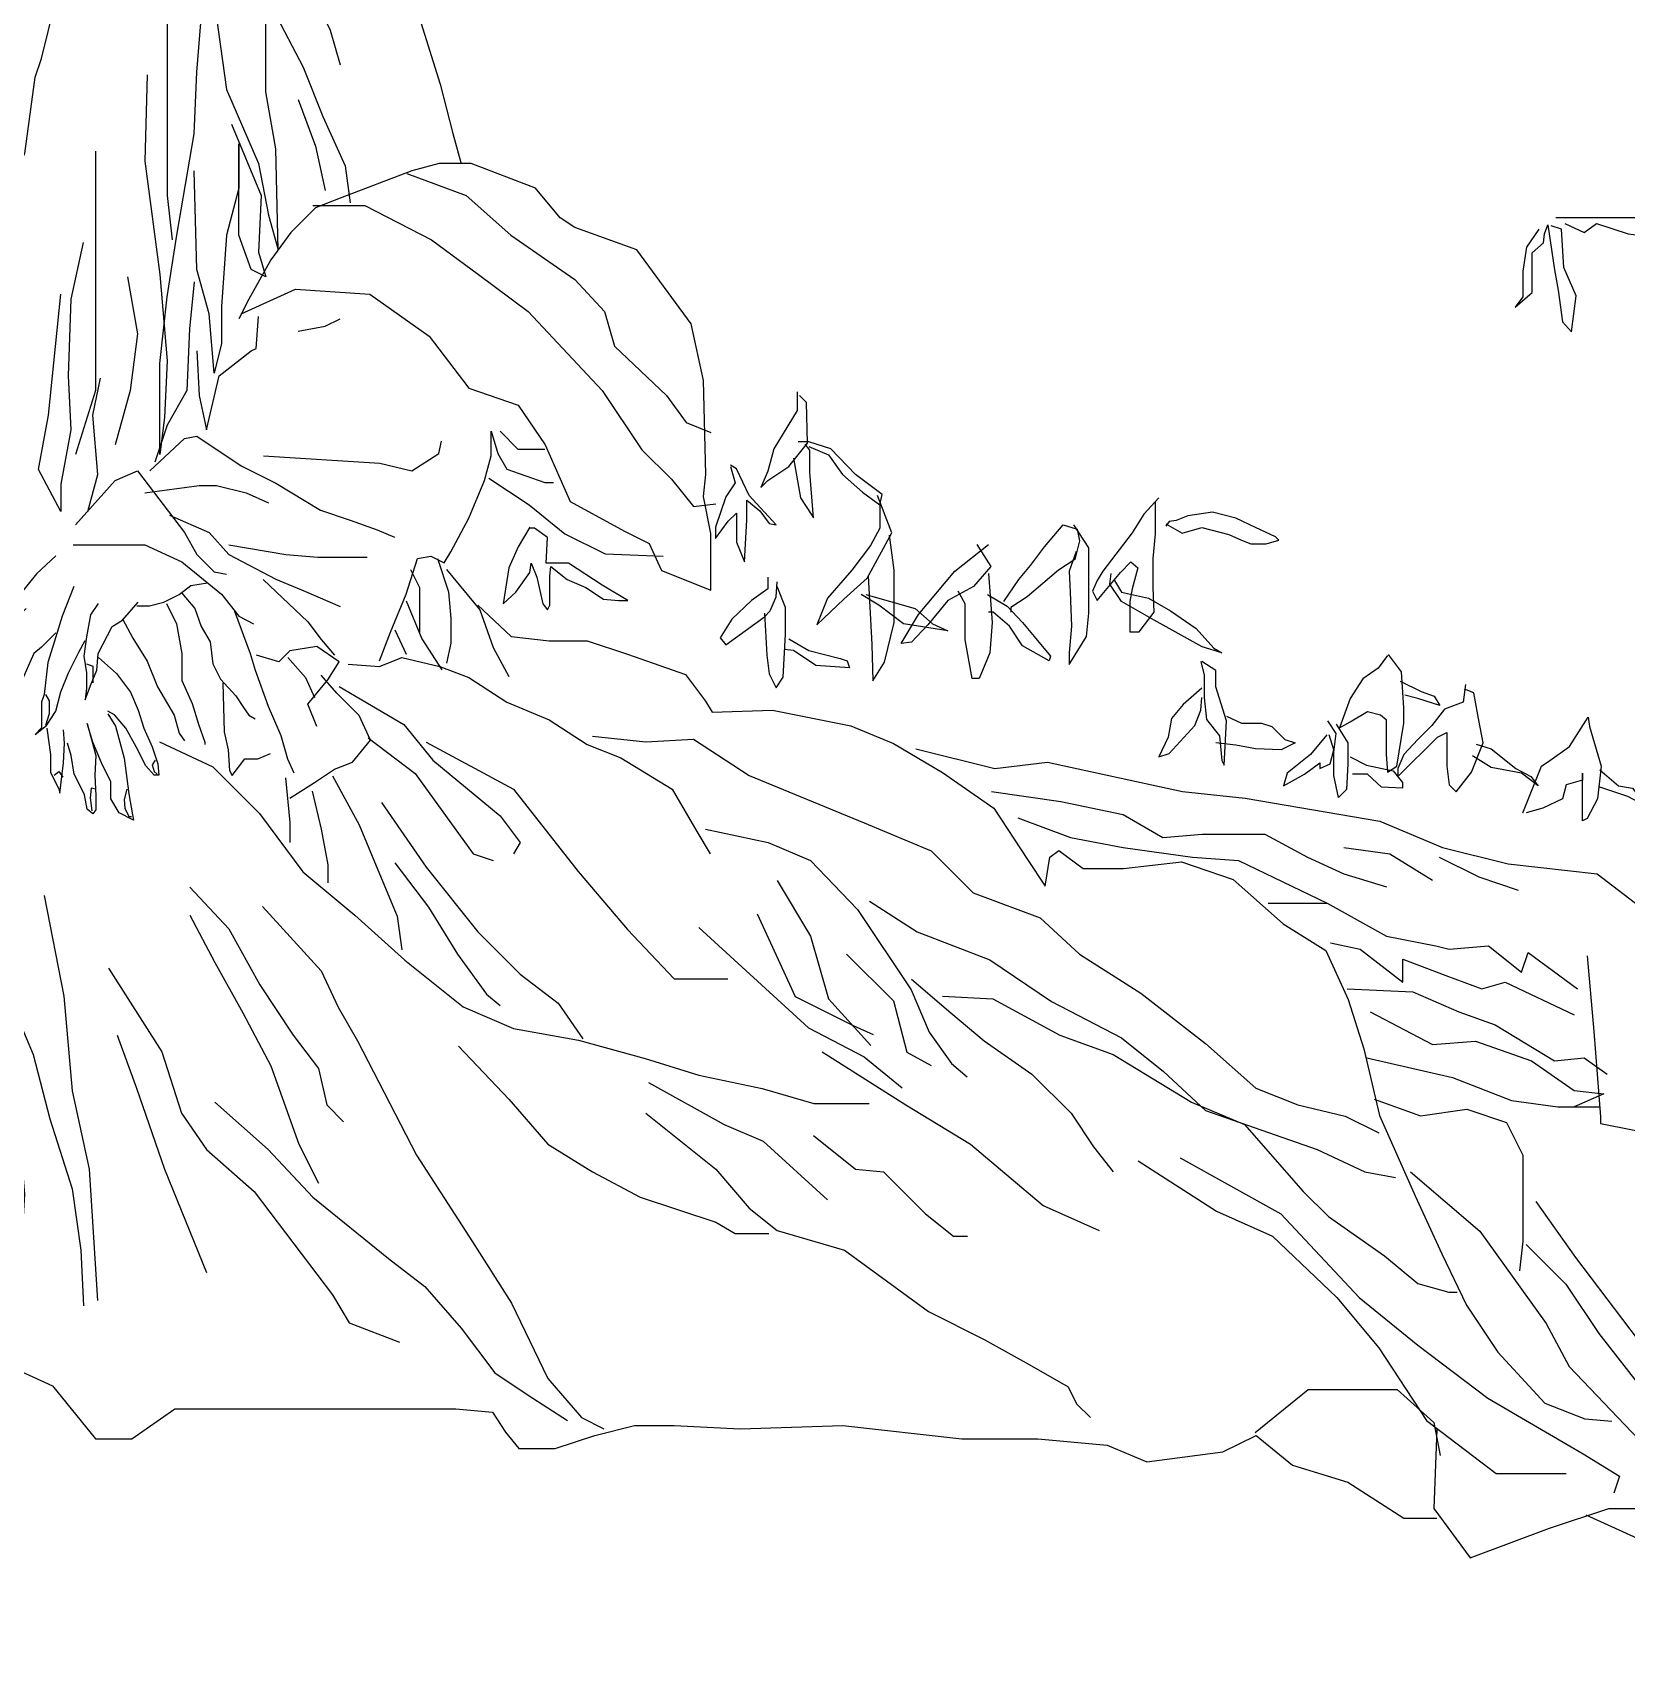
# Model space of a CAD drawing. Header units: millimetres. Extents: x 484 to 2344, y 288 to 1028.
# Drawn here: x 1400.5 to 1658.6, y 491.3 to 756.8 of the extents above; entities that cross this region are included whole.
import ezdxf

# ---------------------------------------------------------------- set-up
doc = ezdxf.new("R2010")
doc.units = ezdxf.units.MM
for name, color, linetype in [('3', 3, 'Continuous'), ('4', 4, 'Continuous'), ('7', 7, 'Continuous'), ('BH', 3, 'Continuous')]:
    doc.layers.add(name, color=color, linetype=linetype)

# ---------------------------------------------------------------- blocks, each defined once
blk = doc.blocks.new('A$C79322C36')
at = {"layer": 'BH'}
h = blk.add_hatch(dxfattribs=at)
h.set_pattern_fill('ESCHER', color=256, scale=50, style=0)
h.set_pattern_definition([(59.99999999999999, (-630.7850322477962, -2196.590799703481), (-59.99999997655987, -1.353315237651032e-08), [55.00000000000001, -5]), (180, (-630.7850322477962, -2196.590799703481), (29.99999999999999, -51.9615242), [55.00000000000001, -5]), (300.0000000000001, (-630.7850322477962, -2196.590799703481), (59.99999997655987, -1.353315237651032e-08), [55.00000000000001, -5]), (59.99999999999999, (-625.7850322477962, -2196.590799703481), (-59.99999997655987, -1.353315237651032e-08), [10, -50]), (300.0000000000001, (-625.7850322477962, -2196.590799703481), (59.99999997655987, -1.353315237651032e-08), [10, -50]), (59.99999999999999, (-633.2850322477962, -2192.26067270348), (-59.99999997655987, -1.353315237651032e-08), [10, -50]), (180, (-633.2850322477962, -2192.26067270348), (29.99999999999999, -51.9615242), [10, -50]), (300.0000000000001, (-633.2850322477962, -2200.920926703481), (59.99999997655987, -1.353315237651032e-08), [10, -50]), (180, (-633.2850322477962, -2200.920926703481), (29.99999999999999, -51.9615242), [10, -50]), (59.99999999999999, (-650.7850322477962, -2196.590799703481), (-59.99999997655987, -1.353315237651032e-08), [10, -50]), (300.0000000000001, (-650.7850322477962, -2196.590799703481), (59.99999997655987, -1.353315237651032e-08), [10, -50]), (59.99999999999999, (-620.7850322477962, -2213.911307753481), (-59.99999997655987, -1.353315237651032e-08), [10, -50]), (180, (-620.7850322477962, -2213.911307753481), (29.99999999999999, -51.9615242), [10, -50]), (300.0000000000001, (-620.7850322477962, -2179.27029165348), (59.99999997655987, -1.353315237651032e-08), [10, -50]), (180, (-620.7850322477962, -2179.27029165348), (29.99999999999999, -51.9615242), [10, -50]), (0, (-620.7850322477962, -2187.930545653481), (-30, 51.9615242), [35, -25]), (0, (-620.7850322477962, -2205.25105375348), (-30, 51.9615242), [35, -25]), (120, (-628.2850322477962, -2183.600418653481), (-59.99999997655987, 1.353317458097081e-08), [34.99999999999998, -24.99999999999999]), (120, (-643.2850322477962, -2192.26067270348), (-59.99999997655987, 1.353317458097081e-08), [34.99999999999998, -24.99999999999999]), (240, (-643.2850322477962, -2200.920926703481), (29.99999997655985, -51.96152421353317), [35, -25]), (240, (-628.2850322477962, -2209.581180753481), (29.99999997655985, -51.96152421353317), [35, -25])])
h.paths.add_polyline_path([(1830.000001668255, 722.4938282499029), (1830.000001668255, 22.49382824990289), (30.00000166825521, 22.49382824990289), (30.00000166825521, 722.4938282499029)])
edge = h.paths.add_edge_path(flags=16)
edge.add_arc((933.2072063310143, -219.8797734527823), 409.8662078151122, 48.69815733620379, 131.3018426637964, ccw=False)
edge.add_line((1203.729489795199, 88.02930802755282), (1503.113610318834, 437.2913687866771))
edge.add_arc((933.2072063310134, -219.8797734527818), 869.8662078151121, 49.0677932279539, 130.932206772046)
edge.add_line((363.3008023431939, 437.2913687866776), (662.6849228668289, 88.02930802755282))
at = {"layer": '3'}
for points in [[(938.4571786591332, 506.844042167545), (944.4633250781826, 486.4530875805544), (946.465374600939, 480.8555706942348), (946.465374600939, 471.2598268861489), (948.0670133594558, 459.6649701197757), (953.2723403992477, 447.6702903596683), (954.8739791577646, 439.2740145275934), (956.4756179162814, 433.6764976412737), (956.0752093012625, 450.0692263116898), (954.4735705427456, 459.2651471260415), (954.4735705427456, 472.4592948621598), (951.2702908764895, 481.2553926827773), (949.2682435029546, 494.8493634126294)], [(935.253898992878, 462.0639060717972), (934.85349037786, 448.0701133534026), (937.2559485156344, 429.6782717246988), (938.4571786591332, 415.6844790063042), (938.0567678948937, 406.4885581919525), (937.2559485156344, 400.491218311899), (937.2559485156344, 415.2846560125704), (938.4571786591332, 426.0798677966668), (940.0588174176501, 436.0754335932952), (942.8616863196658, 452.4681622637113), (943.2620949346838, 462.4637280603397), (944.0629143139422, 472.4592948621598), (942.8616863196658, 479.25627972449)], [(960.4797169617941, 478.4566347422133), (964.8842246223267, 469.2607139278616), (966.4858633808435, 463.6631960363507)], [(955.6747985370221, 472.4592948621598), (960.4797169617941, 463.2633740478077), (963.6829944788278, 455.266921209467), (967.2866827601028, 447.2704683711258), (968.0875042885827, 441.2731284910724)], [(959.6788975825366, 458.065679150031), (962.4817664845523, 450.4690493054241), (964.0834052430691, 443.2722414493596)], [(948.8678327387152, 454.067453233456), (953.6727511634872, 442.4725964670829), (953.2723403992477, 433.2766756527312), (954.4735705427456, 429.278448730965), (952.0711102557489, 430.4779167069755), (950.069062882214, 436.0754335932952), (950.069062882214, 446.0710003951153), (950.069062882214, 450.8688712939665), (950.069062882214, 443.6720644430939), (948.0670133594558, 436.0754335932952), (947.2661939801983, 424.4805768269221), (947.2661939801983, 418.4832369468681), (946.0649638366995, 413.6853650428252), (945.264144457441, 423.2811088509111), (943.2620949346838, 430.4779167069755), (942.8616863196658, 446.4708223836578)], [(926.8452944360533, 449.6694033179556), (926.8452944360533, 426.0798677966668), (926.8452944360533, 410.8866071022612), (923.6420147697972, 400.491218311899)], [(924.8432449132961, 434.8759656172842), (922.8411953905397, 425.6800448029326), (922.4407846262993, 413.2855430542827), (922.8411953905397, 404.4894442284735), (921.2395566320229, 395.6933464078561), (921.2395566320229, 391.2952974975474), (917.6358683507488, 398.0922823598776), (919.2375071092656, 406.888380180495), (921.2395566320229, 426.4796897852093)], [(932.0506214758443, 429.278448730965), (933.6522602343612, 420.0825279166133), (932.4510300908623, 410.8866071022612), (930.048571953087, 402.0905082764521)], [(942.8616863196658, 428.4788037486883), (942.0608669404073, 420.8821728988896), (941.6604561761669, 410.8866071022612), (938.4571786591332, 405.289090215942), (936.4551291363769, 399.2917503358881)], [(959.6788975825366, 420.4823509103471), (964.0834052430691, 421.2819958926239), (966.4858633808435, 422.4814638686348)], [(925.6440642925554, 391.2952974975474), (927.2457030510723, 397.2926373776008), (926.4448836718129, 406.888380180495), (927.6461138153118, 412.8857200605489)], [(992.3847534570268, 404.2764155847422), (995.2805947519582, 401.3848195471264), (997.0904971730597, 401.3848195471264), (999.6243588433808, 401.3848195471264)], [(954.0705721154791, 400.2835758865658), (972.8898329011063, 399.0841079105548), (978.0951599408972, 397.8846399345443), (982.4996676014298, 400.6833988803), (982.9000783656702, 402.6825118385873)], [(934.8509005656106, 394.2862360065124), (943.6599180358971, 395.4857039825229), (946.4627847886914, 395.4857039825229), (951.2677032134634, 394.2862360065124), (954.8713914947375, 392.6869460419589)], [(948.4648343114477, 385.8899611796287), (957.6742603967523, 384.290670209884), (962.8795874365442, 383.8908472161497), (970.8877833783499, 383.8908472161497)], [(920.4096754758175, 384.0940637829422), (917.2825083497773, 381.1796535247777), (913.9468624123638, 377.0162113040205), (911.2366507598472, 373.2691134058578), (909.9857843392756, 370.1465309863961), (908.943394580855, 367.8566382173158), (908.109483633807, 365.7749166043409), (907.2755726867599, 362.4441630287733), (906.2331829283394, 360.1542692545013), (906.6501384018629, 359.3215806093117), (908.943394580855, 360.9869578996913), (909.568828865752, 362.2359908674762), (910.8196952863236, 364.7340557978537), (912.2790405182677, 367.8566382173158), (913.3214281274668, 370.9792196315857), (914.1553412237372, 374.1018020510478), (915.6146843064598, 375.5590061749381)], [(982.2493067757405, 383.6737964551162), (984.059207047816, 378.2520542614989), (984.4211866724272, 373.914660707625), (984.4211866724272, 369.9387170353652), (983.6972274232066, 366.6856721212348)], [(933.5437782648751, 375.9753504975329), (935.6285577817162, 375.9753504975329), (937.9218139607092, 376.5998669814253), (940.4235468018524, 377.8488999492101), (942.2998475073218, 379.3061050782921), (945.0100591598375, 379.7224494008874)], [(954.0143802901403, 380.2669863855454), (961.2539856764943, 373.3994466756703), (963.425865573181, 370.5078506380542), (965.5977476188918, 367.977704482053)], [(977.9055426843179, 381.8665490572439), (979.3534633317831, 378.9749530196282), (979.3534633317831, 375.7219081054973), (979.3534633317831, 371.745964433238)], [(923.3283659397066, 379.097932916995), (921.452065234238, 374.309974212345), (920.4096754758175, 370.9792196315857), (919.158809055245, 366.8157774108286), (918.5333747703489, 361.6114743835838), (918.1164192968245, 360.3624414157989), (918.1164192968245, 356.1989991950413), (917.0740295384039, 355.1581383885541), (918.9503302438734, 356.6153435176366), (920.4096754758175, 358.9052362867169), (921.2435864228646, 362.0278187061786), (922.4944528434371, 365.1504001204489), (924.1622768867546, 368.4811547012082), (925.2046644959537, 370.3547031476933)], [(940.8405022753759, 378.0570721105078), (942.9252817922179, 375.5590061749381), (943.9676715506384, 372.6445969219653), (945.427014633362, 370.1465309863961), (945.843972256107, 366.6076052495309), (947.0948386766795, 364.1095393139617), (949.5965715178227, 361.4033022222861), (950.8474400876166, 359.5297527706093), (951.6813510346637, 358.2807198028245), (952.7237407930843, 357.6562033189321)], [(927.2894440127948, 376.3916948201281), (926.0385775922223, 374.5181463736426), (925.4131433073262, 370.9792196315857), (924.9961878338017, 367.8566382173158), (925.4131433073262, 365.1504001204489), (925.4131433073262, 362.652335190071), (925.2046644959537, 360.7787857383937), (926.0385775922223, 363.0686795126658), (927.0809652014213, 365.5667444430437), (927.2894440127948, 368.2729825399106), (929.5827001917878, 372.6445969219653), (931.250522085883, 373.6854577284525), (933.7522570762485, 376.5998669814253)], [(938.3387694342327, 376.3916948201281), (940.0065913283288, 373.0609412445601), (940.8405022753759, 368.2729825399106), (940.8405022753759, 363.9013671526641), (942.5083263186934, 360.1542692545013), (943.5507160771149, 356.8235156789337), (944.593103686313, 353.9091054207697), (944.593103686313, 353.4927610981745)], [(977.1815812860723, 376.8062567452407), (979.7154429563943, 370.6616157934945), (982.973266024961, 365.6013234814914)], [(931.250522085883, 373.8936298897502), (932.9183461292005, 370.7710474702885), (935.2116023081926, 367.0239495721257), (936.8794242022886, 362.8605073513681), (939.5896358548052, 358.2807198028245), (940.4235468018524, 355.3663105498517), (941.2574598981228, 354.1172775820669)], [(975.3716810139958, 372.1074133097527), (977.1815812860723, 368.131469637493)], [(920.4096754758175, 371.6037361154781), (918.1164192968245, 369.3138423412061), (916.8655528762538, 368.2729825399106), (914.7807733594118, 363.4850228300693), (914.3638178858873, 361.195130060989), (913.9468624123638, 357.8643754802297), (913.1129514653167, 355.7826548724465), (912.0705617068952, 353.9091054207697), (910.8196952863236, 352.4519002916873), (909.9857843392756, 352.2437281303901), (909.9857843392756, 354.7417940659593), (910.6112164749502, 357.0316878402314), (911.0281719484747, 359.1134084480141), (911.2366507598472, 362.0278187061786), (911.4451274219991, 364.9422279591513), (911.8620850447442, 367.0239495721257), (912.2790405182677, 368.2729825399106)], [(962.7019063239604, 356.4113213366895), (961.2539856764943, 360.0258161324341), (964.511806596036, 364.0017608097933), (966.3217090171374, 366.8933558423096), (962.7019063239604, 369.4235019983112), (958.3581422325369, 368.7006032401819), (956.5482419604614, 366.8933558423096), (952.9284392672844, 367.977704482053)], [(925.4131433073262, 366.6076052495309), (926.4555330657467, 366.1912609269361), (926.4555330657467, 364.9422279591513), (926.4555330657467, 363.4850228300693)], [(927.3542937204038, 367.612994057482), (930.2563886781318, 365.0201920054133), (932.5475158239115, 361.9698354675684), (933.7694492987812, 359.0719977617155), (934.6858988676777, 356.1741590507627), (936.0605764445609, 353.1238035180172), (936.9770260134574, 350.378482633957), (937.1297679664449, 348.5482697163498), (936.366060350535, 348.5482697163498), (934.9913827736527, 350.0734469801723), (933.463965392808, 353.1238035180172), (931.7838060589766, 356.1741590507627), (929.9509047721576, 358.309408627254), (928.8817111012486, 358.9194799348229)], [(957.9961626079275, 367.6162546004384), (960.892003902859, 364.363209686308), (962.3399266993492, 361.1101647721775)], [(958.3581422325369, 344.8449391964255), (962.3399266993492, 347.375085352427), (965.5977476188918, 349.5437826319135), (968.4935910628483, 350.6281302665575), (971.3894323577806, 354.2426250623021), (969.5795299366791, 358.2185687345618), (965.9597272435021, 361.8330635303064), (963.425865573181, 364.7246595679226)], [(918.7418535817214, 361.6114743835838), (919.367285717397, 360.5706135770965), (919.367285717397, 358.4888919641216), (918.7418535817214, 356.6153435176366)], [(947.5117941502031, 363.4850228300693), (947.7202708123541, 355.5744827111489), (948.3457050972502, 352.6600724529849), (948.5541839086236, 349.3293188774173), (948.9711393821472, 348.4966302322273), (951.0559167497668, 351.2028683290941), (953.1406962666078, 351.2028683290941), (955.2254736342275, 352.0355559690925)], [(966.3217090171374, 362.9174121700498), (976.8191353230341, 356.7727712183037), (981.524879039067, 350.9895801481716), (992.384287118598, 341.9533431588097), (995.6421101871656, 337.6159496049358), (994.5561691643088, 335.808703212163)], [(928.8817111012486, 358.4619264541461), (930.1036467251452, 356.4791947045474), (931.4783221530015, 351.2935895953106), (932.2420319179364, 345.4979131785049), (932.8529975808597, 342.1425219919752), (933.0057395338463, 341.2274150306216), (930.7146145370925, 342.4475576457594), (929.3399369602103, 344.7353240440434), (929.3399369602103, 347.4806449281036), (927.8125195793655, 350.5310004608491), (926.4378441515073, 353.8863926524787), (925.5213924335858, 356.9367481852237), (926.896070010469, 351.7511430759873), (926.7433280574814, 348.5482697163498), (926.896070010469, 345.1928775247202), (926.896070010469, 342.9051111264362), (926.4378441515073, 342.2950398188673), (925.5213924335858, 343.0576289533283), (925.0631687236491, 345.3453953516123), (924.4522009117018, 346.7180557936426), (923.3830072407927, 348.7007875432419), (922.9247835308579, 351.7511430759873), (922.3138157189096, 353.7338748255861)], [(918.9534970512468, 356.1741590507627), (919.5644627141692, 351.9036609028794), (919.5644627141692, 349.0058231970265), (920.9391402910514, 346.2605023129659), (921.091882244039, 345.650431005397), (921.7028479069613, 350.5310004608491), (921.8555898599479, 353.7338748255861), (921.7028479069613, 355.869123396978)], [(971.0274527331703, 354.6040749439167), (978.6290377441346, 348.8208828686852), (988.0405251762004, 335.808703212163), (991.2983460957421, 334.7243545724195)], [(980.4389380162111, 353.8811751806879), (994.5561691643088, 346.2907367126836), (1005.053597619231, 332.9171071745473), (1013.017162254806, 323.5194213086702), (1020.61874726577, 315.5675329590517), (1029.30627329959, 315.5675329590517)], [(936.5188001544975, 350.9885539415259), (936.0605764445609, 350.2259648070644), (936.366060350535, 349.1583410239186), (936.8242840604707, 348.7007875432419)], [(920.1754305261165, 348.5482697163498), (920.9391402910514, 349.1583410239186), (921.5501059539747, 348.2432340625651)], [(957.6341829833173, 348.0979841105559), (958.3581422325369, 340.8689955241657), (958.3581422325369, 337.6159496049358)], [(965.2357679942816, 348.45943399217), (969.5795299366791, 340.5075456425516), (972.8373530052468, 332.5556572929331), (975.7331943001782, 325.6881175830576), (976.4571556984229, 320.2663763945397)], [(926.896070010469, 346.2605023129659), (926.1323602455341, 346.413020139858), (925.9796182925465, 344.887841870936), (926.2851021985207, 342.7525932995441)], [(931.9365480119632, 346.2605023129659), (931.4783221530015, 344.5828062171513), (931.631064105989, 343.2101467802208), (932.2420319179364, 341.8374863381905), (932.700255627873, 341.8374863381905)], [(961.9779449257148, 345.9292878361689), (963.425865573181, 339.7846468844223), (964.511806596036, 334.0014558142907), (964.511806596036, 331.1098597766745)], [(973.1993326298561, 344.1220404382962), (980.4389380162111, 333.6400059326761), (988.764484425421, 323.1579714270561), (995.6421101871656, 316.2904317171806), (1001.795774550664, 311.591589286792), (1005.777556868451, 305.80839821666)], [(1025.686470606413, 339.7846468844223), (1035.821919436725, 337.6159496049358), (1042.699543049443, 334.7243545724195), (1050.301130209433, 326.7724662228006), (1058.988656243253, 313.760285561179), (1061.884497538185, 306.892745851304), (1065.504300231362, 301.8324535393008), (1068.038161901684, 299.6637572649138)], [(975.3712146755679, 334.3629046908054), (980.8009197898464, 327.1339161044152), (985.5066613568542, 319.5434766313115), (990.2124050728871, 313.0373868030501), (992.384287118598, 311.2301394051779)], [(942.1317741221092, 330.4045593066562), (948.4761171771961, 323.6170164754726), (953.4609590700611, 314.5669593672278), (958.8989658679748, 306.4219079698073), (962.9774736526906, 300.9918737048602), (964.3369748149134, 295.1093365845009), (967.0559792883832, 292.3943194520275)], [(1037.269840084191, 331.4713096582891), (1042.699543049443, 322.4350726689268), (1045.5953864934, 312.3144880449213), (1052.47301010612, 304.724049576917)], [(918.5670701180579, 329.0470507404193), (921.7392416456014, 312.7569479455788), (923.0987449568493, 297.3718508615621), (925.8177494303181, 284.7017709100191), (927.1772505925401, 263.434137710743)], [(1052.251445627006, 328.142045029595), (1059.955289844316, 323.1645136200605), (1071.737641846341, 318.6394850659376), (1081.707323483046, 311.851942234754), (1093.036508430998, 305.9694051143947), (1099.834018540158, 300.539370849448), (1106.631528649319, 294.2043308736766), (1124.758223706432, 287.8692908979051), (1132.462070072766, 284.249268054607), (1137.446909816606, 283.3442623437827)], [(942.1317741221092, 325.8795307525338), (946.2102797578009, 318.1869822105255), (950.7419545965913, 310.0419308131054), (955.2736272863567, 301.4443765602723), (959.8053021251471, 288.7742966087294), (962.9774736526906, 282.4392566329579)], [(1034.012017015623, 326.0495674646718), (1040.165681379121, 312.675936921436), (1049.577168811187, 307.9770944910474), (1052.834991879755, 306.5312969747893)], [(1024.600531732583, 323.8808701851854), (1042.337563424833, 307.6156446094328), (1051.38707123229, 302.9168021790442), (1057.540735595788, 297.8565098670415)], [(1126.91665930262, 321.3974370361075), (1131.714890608251, 320.3327270365717), (1138.645668205707, 315.0091770388922), (1138.645668205707, 318.735662037268), (1145.576445803164, 316.073887038428), (1151.440952403732, 313.9444670393564), (1155.172908414426, 315.0091770388922), (1166.368780744557, 309.6856270412131)], [(1048.491227788332, 319.5434766313115), (1056.092812799297, 311.9530381633067), (1058.264694845008, 303.6397009371735), (1062.246477162796, 301.4710046627861)], [(1059.048955736167, 315.4719650780521), (1065.393298791254, 310.0419308131054), (1070.831307738194, 305.5169022589826), (1078.535151955502, 300.0868679940354), (1084.879495010589, 293.7518280182644), (1088.504833592207, 288.3217937533173), (1091.67700511975, 284.249268054607)], [(1064.033795480007, 312.7569479455788), (1072.190808900416, 312.3044450901666), (1083.066826794293, 306.4219079698073), (1091.67700511975, 303.2543879819214), (1104.365693378949, 295.561839439913), (1112.975871704406, 291.9418165966154), (1122.492386287036, 281.0817480667215), (1126.570894071752, 277.0092223680108), (1135.634241600309, 270.6741823922398), (1141.072248398223, 266.1491548432164), (1146.057090291088, 264.7916462769799), (1147.416593602335, 264.7916462769799)], [(906.3315510619586, 305.5169022589826), (907.6910543732056, 297.8243537169742), (909.5037225895012, 291.4893137412032), (912.2227270629719, 285.1542737654313), (914.0353974282925, 276.5567195125986), (914.4885644823662, 265.2441491323921), (915.3948985905145, 280.6292452113089), (914.4885644823662, 291.4893137412032), (914.4885644823662, 299.1818622832111), (914.4885644823662, 308.6844222468685), (916.7544019017623, 303.2543879819214), (919.4734063752312, 292.8468223074397), (923.0987449568493, 281.5342509221337), (924.4582461190712, 271.5791881030641), (924.9114131731449, 262.5291319999187)], [(930.3494221200835, 306.4219079698073), (933.521593647627, 297.8243537169742), (938.0532684864174, 284.7017709100191), (944.850778595579, 267.959165259766)], [(985.6358413995695, 304.6118965481583), (993.792854819978, 296.0143422953256), (1000.137197875065, 288.7742966087294), (1007.387875038299, 284.249268054607), (1015.091721404633, 280.1767423558967), (1027.327240460733, 276.1042166571865), (1030.499411988277, 274.2942052355374), (1035.93741878619, 274.2942052355374)], [(1044.547599260673, 303.7068908373335), (1058.14262162802, 295.1093365845009), (1068.565470318797, 288.7742966087294), (1080.347822320824, 278.8192337896598), (1089.41116984938, 274.7467080909496)], [(1016.451222566855, 298.729359427799), (1028.686741622955, 291.9418165966154), (1035.031084678042, 289.2267994641415), (1045.453933368821, 279.7242395004846)], [(946.2102797578009, 295.561839439913), (954.820460232283, 287.8692908979051), (962.0711373955182, 280.1767423558967), (974.3066564516175, 270.2216795368272), (980.1978324526308, 265.6966519878042), (986.089008453644, 258.9091091566206), (991.5270174005818, 251.6690634700249), (996.9650263475214, 248.0490406267268), (1003.309369402608, 243.9765149280165)], [(1133.976674966467, 296.029651971749), (1141.473806616546, 293.3560308695528), (1148.970938266626, 294.4254789083916), (1155.397049574533, 292.286582830714), (1158.074597206425, 286.9393406263216), (1158.074597206425, 278.3837553105122), (1158.074597206425, 273.0365131061199), (1157.539088109852, 268.2239959262461)], [(1043.18809809845, 290.1318051749663), (1049.985608207611, 284.7017709100191), (1054.517280897377, 284.249268054607), (1061.314793155563, 277.4617252234234), (1065.846465845329, 273.8417023801253), (1068.112303264724, 273.8417023801253)], [(1095.755512904467, 286.0592794762561), (1108.444199014641, 277.9142280788355), (1117.507546543196, 273.8417023801253), (1127.930395233975, 263.8866405661552), (1134.727905343136, 255.7415891687347), (1142.43175170947, 243.9765149280165), (1153.760936657422, 235.3789606751839), (1161.46478087473, 235.3789606751839), (1165.090119456348, 235.3789606751839)], [(1158.610106302998, 272.5017890867007), (1165.036219759931, 266.0850998485689), (1170.391312874691, 258.0642375470793), (1177.88844452477, 248.4392031873322), (1184.314557981703, 246.3003061045551), (1197.166784895567, 235.6058237059692), (1199.844330378434, 232.3974785843534)], [(1114.698334595671, 242.022512944101), (1123.266486587921, 248.9739272067513), (1137.725240791507, 248.9739272067513), (1143.615843002841, 243.626685002359), (1144.686861195987, 238.279443803066)], [(1168.249276488397, 228.6544094433184), (1178.959464866943, 223.8418922634451), (1187.527614710169, 221.702995180668), (1190.740671438634, 221.702995180668)]]:
    blk.add_lwpolyline(points, dxfattribs=at)
at = {"layer": '4'}
for points in [[(1040.510305477706, 410.6584771330008), (1040.510305477706, 407.6382132758363), (1036.729431210581, 401.4089198242591), (1035.7842126438, 397.822356745151), (1034.649950793468, 395.1796253675825), (1035.7842126438, 396.3122248165687), (1039.186998194797, 398.5774227094421), (1042.211697178693, 402.3527515257983), (1042.022653895141, 408.9595794671704), (1040.888392044808, 410.0921779110572)], [(1039.943173478027, 399.8987878956768), (1041.07743532836, 393.4807266966523), (1042.778829178371, 390.8379963241832), (1043.156915745473, 390.2716971022396), (1042.589785894819, 397.6335900028034), (1042.589785894819, 401.2201530819116), (1041.833610611589, 402.1639857885502)], [(1042.400742611268, 401.7864523038547), (1045.614484878714, 400.4650871176204), (1047.88300857938, 397.2560565181079), (1051.096752995851, 394.4245594032914), (1053.932406547169, 392.3481282527655), (1054.310495263297, 394.0470269236953), (1049.962488996493, 397.2560565181079), (1045.992571445817, 401.4089198242591), (1042.400742611268, 402.5415182681459), (1040.699348761257, 402.5415182681459)], [(1029.734814676011, 398.5774227094421), (1030.490987810215, 395.9346913318736), (1028.978639392781, 393.6694934390002), (1027.277245542769, 388.7615651736573), (1027.277245542769, 386.8738997603796), (1029.356725959882, 389.7053968751966), (1030.680033242792, 391.0267630665307), (1030.680033242792, 388.7615651736573), (1030.680033242792, 386.3076005384364), (1032.003338376675, 383.0985699389239), (1032.381424943778, 389.8941636175441), (1032.381424943778, 392.536894995113), (1032.381424943778, 393.1031942170566), (1034.460905360891, 391.4042955461268), (1035.973255927351, 389.327864395601), (1037.107517777684, 389.139097653253), (1032.759513659905, 393.8582601813478), (1030.680033242792, 398.199889224747), (1029.734814676011, 398.7661884466902)], [(1053.932406547169, 392.3481282527655), (1053.932406547169, 388.5727984313098), (1052.420058129734, 385.7413013164928), (1049.395359145839, 381.7772047526896), (1045.425441595164, 377.2468089669428), (1043.724047745152, 372.9051799235435), (1048.07205186293, 377.0580422245948), (1051.852926130055, 380.4558395664549), (1055.822843680731, 387.8177324670187), (1053.554319980067, 393.8582601813478)], [(1099.11385232009, 393.4807266966523), (1096.656283186849, 390.8379963241832), (1094.765846053287, 387.8177324670187), (1090.03975321938, 381.5884380103416), (1089.0945346526, 380.0783060817594), (1088.338361518395, 378.379408415929), (1089.0945346526, 376.8692764873467), (1092.875408919725, 381.3996722730935), (1094.576802769736, 383.0985699389239), (1095.711064620068, 382.1547382373847), (1094.765846053287, 378.7569408955251), (1094.387759486184, 376.6805097449992), (1094.387759486184, 371.7725814796568), (1095.900107903619, 371.7725814796568), (1098.35767703686, 374.9816110740694), (1098.168633753309, 378.9457076378726), (1098.168633753309, 383.6648701659669), (1098.546720320412, 387.6289657246707), (1098.546720320412, 392.3481282527655), (1098.546720320412, 392.9144274747091)], [(1100.210007658845, 389.266333205936), (1102.856620075638, 387.7562012773537), (1106.070362343084, 388.7000339839924), (1110.418366460863, 387.5674345350058), (1112.497849027, 386.6236028334665), (1114.010197444436, 386.0573026064235), (1116.467766577677, 386.0573026064235), (1118.547246994791, 386.6236028334665), (1117.980114995112, 387.1899020554101), (1114.766372727666, 388.7000339839924), (1111.55263046022, 390.2101659125747), (1107.771756193095, 391.1539986192133), (1103.801838642419, 390.5876983921708), (1101.911401508856, 389.8326324278796), (1100.777139658524, 389.6438666906311), (1100.210007658845, 388.8888007263399)], [(997.2200318049017, 388.7568723638346), (995.3295946713406, 385.547842769422), (993.81724410488, 382.150045427562), (992.8720255380995, 376.2982844555804), (994.9515059552123, 378.1859498688582), (997.2200318049017, 381.3949794632708), (997.4090750884534, 382.9051113918531), (998.3542936552349, 380.6399134989797), (999.2995122220163, 376.2982844555804), (1000.055687505246, 375.3544517489418), (1000.433774072349, 376.1095177132329), (1000.433774072349, 380.8286802413272), (1000.622817355899, 382.3388121699095), (1003.269429772692, 380.2623810193841), (1006.294128756586, 378.9410158331493), (1009.129784456931, 377.0533504198715), (1011.587351441147, 376.864583677524), (1013.099702007607, 376.864583677524), (1008.940741173379, 379.318548312745), (1003.458473056244, 382.9051113918531), (999.8666420726695, 382.9051113918531), (1000.055687505246, 387.0579746980043), (997.9762070881325, 388.5681066265865), (997.2200318049017, 388.5681066265865)], [(1073.971039733126, 376.6805097449992), (1076.428606717342, 380.2670728241073), (1078.319043850905, 382.5322707169807), (1080.587569700594, 385.5525345741453), (1083.612268684488, 389.139097653253), (1085.880792385154, 388.3840316889618), (1086.258881101281, 386.4963672807839), (1085.502705818051, 383.4761034236194), (1082.856093401258, 381.7772047526896), (1077.75191400025, 377.4355757092903), (1075.105301583458, 375.7366770383605), (1075.105301583458, 374.9816110740694)], [(1085.691749101603, 384.7974686098541), (1084.55748725127, 381.5884380103416), (1084.746530534821, 378.1906416735815), (1084.935573818372, 372.716413181196), (1084.55748725127, 368.3747841377967), (1084.55748725127, 366.4871197296188), (1087.393142951613, 371.0175155153656), (1087.771229518716, 374.7928443317214), (1087.771229518716, 379.5120068598162), (1087.771229518716, 385.3637678317973), (1085.3136625345, 389.139097653253)], [(1052.041969413607, 380.8333720460505), (1052.609101413285, 369.6961493240315), (1052.798144696837, 363.8443883520499), (1054.688581830399, 366.8646522092145), (1056.200932396859, 373.282713408239), (1056.200932396859, 381.7772047526896), (1055.444757113629, 387.4401989823232)], [(1069.623033466321, 385.9300680588403), (1071.891559316012, 382.3435039746328), (1069.055903615668, 379.1344743802201), (1064.896942781441, 376.8692764873467), (1061.68319836497, 372.9051799235435), (1059.036588097202, 370.0736828087265), (1057.335194247191, 369.884916066379), (1060.170849947535, 374.6040785944733), (1066.031204631774, 381.5884380103416), (1071.513470599884, 385.9300680588403)], [(1035.78494546133, 380.6399134989797), (1035.78494546133, 378.7522490908018), (1033.138335193563, 376.864583677524), (1029.924590777092, 373.8443198203595), (1028.03415364353, 370.8240569682944), (1028.979372210311, 369.6914575193082), (1035.217815610677, 374.221853305055), (1036.163034177458, 375.1656860116937), (1037.10825274424, 377.4308839045671), (1037.29729602779, 379.8848475346886)], [(1071.513470599884, 381.210905530746), (1072.080602599563, 373.282713408239), (1071.702516032461, 368.3747841377967), (1070.00112218245, 364.2219218367454), (1068.866860332117, 364.2219218367454), (1067.732598481784, 370.4512152883226), (1067.732598481784, 376.3029762603037), (1066.598334482427, 378.379408415929)], [(1091.930190352943, 380.0783060817594), (1093.064452203276, 378.1906416735815), (1097.412458470079, 377.2468089669428), (1101.004289453653, 375.1703778164169), (1105.16325028788, 372.3388807015999), (1107.998905988224, 369.1298501020879), (1109.322211122108, 368.3747841377967), (1106.108468854662, 369.3186168444354), (1098.35767703686, 373.6602458878347), (1093.064452203276, 376.6805097449992), (1091.174017218738, 379.5120068598162), (1091.36306050229, 381.210905530746)], [(1035.217815610677, 374.7881525269981), (1035.595902177779, 367.9925588483779), (1035.973988744881, 364.9722949912134), (1037.10825274424, 362.70709709834), (1038.242514594571, 364.4059957692698), (1038.620601161674, 371.390356190238), (1038.620601161674, 375.7319852336373), (1037.29729602779, 379.1297815703974)], [(1051.663882846504, 377.813108188886), (1059.603717947856, 375.5479102960126), (1062.4393736482, 373.0939466658911), (1064.896942781441, 371.9613472169049), (1057.713280814294, 373.0939466658911), (1053.743363263618, 376.1142105230556), (1050.907707563274, 377.813108188886)], [(1071.324427316333, 377.813108188886), (1074.538171732804, 375.9254437807081), (1076.99573871702, 373.282713408239), (1078.886175850583, 371.0175155153656), (1081.532788267376, 367.8084849158531), (1081.343742834799, 367.053418951562), (1076.99573871702, 369.5073835867834), (1074.916258299907, 372.716413181196), (1072.269645883114, 374.9816110740694), (1071.513470599884, 374.9816110740694)], [(1039.187733161352, 370.6352902259468), (1042.401475428798, 368.7476248126691), (1047.505654829807, 367.4262596264348), (1048.63991668014, 367.0487271468387), (1049.018005396267, 365.9161276978525), (1043.535737279131, 366.2936611825476), (1039.943908444582, 368.7476248126691), (1038.431557878122, 368.9363915550171)], [(1059.741423172809, 352.8063820224152), (1072.536707370833, 349.6122520238073), (1081.066894687158, 350.6769620233435), (1102.925502774464, 345.885767025432), (1113.055101958683, 344.8210570258962), (1134.913710045988, 341.0945720275208), (1145.043309230207, 336.8357320293771), (1155.706044987382, 334.1739570305376), (1170.100738904275, 332.5768920312339), (1177.031516501732, 327.2533420335544), (1186.094842540038, 322.4621470356433), (1196.224441724256, 316.073887038428), (1202.622082748756, 312.8797570398206), (1207.420314054387, 311.8150470402848), (1214.351091651843, 307.0238520423732), (1214.351091651843, 304.8944320433015)], [(1072.003570797877, 345.885767025432), (1083.199443128008, 344.2887020261282), (1093.329042312227, 342.1592820270566), (1099.726683336727, 338.4327970286809), (1106.124324361226, 338.9651520284492), (1116.253923545445, 338.9651520284492), (1123.184701142902, 335.2386670300734), (1129.049205594445, 332.5768920312339), (1135.979985340926, 330.4474720321623)], [(1129.049205594445, 336.8357320293771), (1136.513121913882, 335.7710220298413), (1143.443899511339, 331.5121820316981)], [(1144.510172657251, 335.2386670300734), (1150.907813681751, 332.044537031466), (1157.305456855276, 329.9151170323944)], [(1116.787060118401, 327.7856970333228), (1126.383522729664, 327.7856970333228), (1135.979985340926, 322.4621470356433), (1143.977036084295, 320.8650820363396), (1146.109584525145, 320.3327270365717), (1152.507225549645, 320.8650820363396), (1157.838593428232, 316.6062420381963), (1158.904866574145, 319.8003720368038), (1166.901917317513, 313.9444670393564)], [(1168.501329185407, 319.2680170370359), (1169.567602331319, 307.0238520423732), (1170.633875477231, 293.1826220484072), (1170.633875477231, 292.1179120488714), (1181.296611234407, 289.9884920497998), (1191.959346991582, 287.3267170509603), (1198.890124589037, 281.4708120535129), (1206.354040908474, 271.3560670579222), (1213.284818505931, 271.3560670579222), (1220.215596103388, 270.8237120581543)], [(1129.582342167401, 313.9444670393564), (1140.245077924576, 313.4121120395885), (1147.708994244013, 310.217982040981), (1153.573498695558, 308.0885620419094), (1163.169961306819, 302.232657044462), (1167.96819261245, 302.7650120442299), (1171.700148623144, 300.1032370453904)], [(1133.31430032712, 310.217982040981), (1143.443899511339, 304.8944320433015), (1150.374677108794, 305.4267870430699), (1159.438003147101, 302.232657044462), (1166.368780744557, 297.4414620465509), (1171.167012050188, 296.9091070467825), (1166.368780744557, 294.7796870477109)], [(1132.781163754164, 302.7650120442299), (1146.642721098101, 299.5708820456225), (1156.239181560339, 295.8443970472467), (1163.703097879776, 294.7796870477109), (1170.633875477231, 294.7796870477109)]]:
    blk.add_lwpolyline(points, dxfattribs=at)
at = {"layer": '7'}
for points in [[(662.6849228668289, 88.02930802755282, -0.3768899368627247), (1203.729489795199, 88.02930802755282), (1503.113610318834, 437.2913687866771, 0.3732105203369475), (363.3008023431939, 437.2913687866771)], [(663.2072063310143, 95.10271873827924, -0.3699396874964852), (1203.207206331013, 95.10271873827924), (1496.072707813716, 436.7601466412671, 0.3699396874964852), (370.3417048483116, 436.7601466412671)]]:
    blk.add_lwpolyline(points, format="xyb", close=True, dxfattribs=at)
for points in [[(902.6541714751384, 541.3549322061258), (911.40811018765, 541.0229915525483), (917.5026226283344, 539.3632889761689), (924.1511831330608, 537.7035863997885), (927.6970818717791, 535.6012965158079), (934.8442220575243, 532.4062374624918), (942.8770082141027, 528.0615244899955), (950.9097958492066, 522.3799770226956), (957.9384839210279, 514.6931781589428), (963.6283755321911, 507.6747961968385), (967.644769349743, 499.6537885365083), (971.995861543197, 489.6275280967116), (975.6775555063214, 479.6012683484219), (979.0245510935447, 472.2486775897401), (982.7062450566691, 460.5513745500689), (984.7144412261823, 452.5303668897386), (986.053239165366, 447.8514451206643)], [(913.4234565091065, 398.5058138268555), (914.092854739436, 407.1952390803413), (913.088756654679, 415.2162474321785), (912.0846585699228, 421.2320030045498), (912.0846585699228, 434.93455813218), (913.4234565091065, 445.2950266770476), (915.4316526786197, 449.3055308529661), (917.1051504722309, 461.6712514857932), (918.109248556988, 464.6791292719786), (921.454944519819, 478.2967465932888), (923.7978420222853, 487.9887975450006), (925.136639961469, 498.3492660898678), (925.136639961469, 507.3729001399315), (925.136639961469, 514.3912821020353), (924.4672402526139, 522.0780809657881), (925.8060381917985, 528.0938372296664), (928.8183339245934, 535.1122191917702)], [(931.6502107116039, 506.0443971852687), (936.8555377513949, 494.4495404188951), (938.4571786591332, 481.6552156765115), (938.4571786591332, 470.0603589101383), (938.4571786591332, 460.4646151020524), (938.4571786591332, 450.4690493054241), (938.4571786591332, 442.4725964670829), (939.2579980383916, 435.2757886110185)], [(950.469471497232, 423.2811088509111), (959.2784868182962, 427.2793357726778), (971.2907818056165, 426.4796897852093), (980.90061650594, 419.6827049228791), (987.3071736892289, 411.2864300959955), (995.3153696310346, 408.4876711502397), (999.7198772915672, 402.0905082764521), (1003.723976337081, 392.8945874621004), (1012.532991658145, 388.0967165632492), (1016.537090703659, 386.0976025997702), (1018.539138077194, 381.6995536894615), (1026.547334019001, 378.5009727551633), (1026.547334019001, 380.8999087071847), (1026.547334019001, 387.6968935695149), (1025.346106024725, 393.6942334495689), (1025.746514639743, 397.2926373776008), (1025.346106024725, 412.4858980720064), (1023.344056501967, 421.6818188863581), (1014.535041180903, 433.6764976412737), (1004.524795716339, 437.2749015693057), (1002.122337578564, 438.8741925390509), (998.1182385330503, 443.6720644430939), (987.7075844534684, 447.6702903596683), (982.5022552644568, 447.6702903596683), (978.0977476039243, 446.4708223836578), (966.4858633808435, 442.0727734733487), (962.4817664845523, 440.4734825036039), (958.4776674390378, 436.4752565870294), (955.274389922004, 432.0772076767203), (951.6707016407308, 425.6800448029326), (950.069062882214, 422.4814638686348)], [(977.296928224665, 446.0710003951153), (986.9067650742109, 442.4725964670829), (994.1141416367582, 436.0754335932952), (1004.524795716339, 428.8786257372308), (1009.329714141111, 423.6809318446453), (1010.931352899628, 418.0834149583256), (1019.339957456454, 410.0869621199849), (1022.543237122709, 405.6889122044845), (1026.547334019001, 404.089622239931)], [(962.081355720311, 440.8733054973382), (970.489962426358, 440.8733054973382), (981.3010272701795, 435.2757886110185), (988.9088124477457, 429.6782717246988), (996.9170083895515, 423.6809318446453), (1008.929303376872, 410.8866071022612), (1015.335860560161, 401.2908632941753), (1020.140778984934, 396.4929913901328), (1023.744465116985, 392.0949424798237), (1027.348153398259, 392.4947654735579)], [(1164.857831342408, 437.9232478988115), (1167.969929024663, 436.4608783010885), (1169.983640680198, 437.9232478988115), (1175.109450017989, 436.2780818500983), (1180.784453443654, 435.546897051237), (1183.347357038036, 436.2780818500983), (1176.573965436626, 438.8372281435636), (1171.265091402876, 438.8372281435636), (1163.393313774745, 438.8372281435636)], [(1160.64734333538, 437.00926664896), (1158.633633828869, 434.0845284586135), (1158.084439740996, 430.245808013316), (1158.084439740996, 426.0414966762369), (1156.802986869293, 424.3963306275236), (1159.548957308658, 426.7726804699987), (1159.548957308658, 433.1705472087619), (1161.37960211921, 434.8157122523753), (1161.562666815168, 436.2780818500983), (1162.111860903042, 437.7404514478212), (1163.210249078787, 430.4286044643063), (1163.75944316666, 427.1382733719793), (1164.491701950492, 422.0199807850486), (1165.956217369128, 420.3748147363353), (1166.688476152959, 426.2242921221277), (1164.674766646449, 430.794196361187), (1164.308637254534, 437.00926664896), (1162.661054990915, 437.5576549968309)], [(943.2620949346838, 417.2837689708576), (943.6625056989242, 410.0869621199849), (944.8637336932006, 404.4894442284735), (946.8657832159579, 413.2855430542827), (952.0711102557489, 417.2837689708576), (952.8719317842288, 417.6835919645919), (953.2723403992477, 422.8812868623686)], [(972.8378193436747, 367.0471209977495), (974.6477196157502, 371.745964433238), (977.1815812860723, 377.8906053849842), (978.9914837071738, 383.6737964551162), (981.1633657528846, 384.0352453316309), (983.3352456495704, 382.9508976969869), (984.4211866724272, 384.7581450948596), (987.3170301163836, 390.1798862833771), (989.8508917867048, 396.3245272351232), (990.9368328095607, 400.300470907383), (990.9368328095607, 404.2764155847422), (992.0227738324156, 400.6619207889971), (993.4706944798818, 398.131774632996), (999.6243588433808, 395.9630773535091), (1001.072279490847, 395.9630773535091)], [(935.6517199448699, 397.8846399345443), (941.2574577489004, 403.0823348323215), (943.2595072716576, 403.482156820864), (950.466883834205, 398.6842849168211), (956.0726216382354, 395.8855269762571), (963.2799982007837, 391.4874780659479), (968.0849144763342, 389.8881870962032), (972.4894221368668, 388.2888961264584), (975.2922910388825, 387.0894281504479)], [(923.6394271067711, 389.0885421139269), (930.04598429006, 396.2853499699909), (933.649672571335, 397.8846399345443), (941.2574577489004, 387.8890741379159), (943.2595072716576, 384.290670209884), (946.0623761736733, 381.4919112641282), (948.0644256964297, 381.0920892755857)], [(990.5748510359253, 396.6859771167378), (997.0904971730597, 392.348583562864), (1002.882179762923, 387.6497401273759), (1009.397825900057, 384.396695213245), (1018.809313332123, 384.0352453316309)], [(938.8549996111251, 390.6878320784799), (945.261556794414, 387.8890741379159), (948.4648343114477, 384.290670209884), (956.0726216382354, 380.2924432881173), (960.877537913786, 378.29333032983), (966.4832757178174, 375.8943943778086)], [(923.2390163425316, 385.8899611796287), (934.8509005656106, 385.8899611796287), (940.8570491338824, 383.091202233873), (947.2636063171713, 377.8935073360958), (950.0664730699646, 374.2951034080638), (952.4689333569622, 373.0956364372446)], [(983.6972274232066, 381.8665490572439), (989.1269303884601, 375.3604582238831), (991.2988124341709, 369.2158182772364), (993.832674104493, 364.5169748417484)], [(949.3880948556707, 375.1426618523433), (951.8898276968148, 368.2729825399106), (952.7237407930843, 365.5667444430437), (954.8085181607039, 359.7379249319065), (956.8932955283235, 354.9499662272569), (957.935685286744, 351.2028683290941), (958.9780750451646, 348.9129745548221)], [(988.7649507638489, 376.0833579871119), (994.1946537291024, 371.0230656751087), (1000.348318092601, 370.3001659118804), (1006.5019824561, 370.3001659118804), (1013.017628593234, 368.131469637493), (1022.429113876275, 364.8784247233625), (1025.686936944841, 360.5410311694886), (1026.772877967697, 358.7337837716163), (1036.546345024373, 359.0952326481311), (1049.215653375981, 356.5650864921295), (1056.093279137725, 353.6734914596132), (1064.056845922325, 348.9746480241251), (1072.38239018251, 343.1914569539931), (1077.812095296788, 334.8781197278599), (1080.70793659172, 330.5407261739861), (1081.431897989965, 335.2395686043742), (1082.879818637432, 336.3239172441176), (1086.861600955219, 333.4323212065019), (1093.377247092352, 333.4323212065019), (1102.788732375393, 334.5166698462453), (1111.114278784604, 331.6250738086296), (1119.259296347374, 324.461984574571), (1126.136919960094, 320.1245910206972), (1129.75672265327, 312.1727026710782), (1132.290584323592, 304.2208143214598), (1134.824445993914, 293.377330939325), (1140.616130732802, 280.3651502777034), (1144.959894824226, 270.9674644118263), (1148.941677142013, 262.6541271856931), (1154.009400482655, 255.0636887176884), (1161.61098549362, 246.7503504864558), (1168.126631630754, 244.2202043304542), (1172.470393573152, 243.8587554539395)], [(967.7696296646027, 366.5319069657949), (972.8373530052468, 366.1704570841803), (976.4571556984229, 367.6162546004384), (982.6108200619219, 366.1704570841803), (987.3165637779548, 364.363209686308), (993.4702281414538, 360.3872660140487), (1000.347853903198, 357.495669976433), (1006.501518266697, 353.5197263041732), (1011.93122123195, 351.3510290246863), (1020.25676764116, 346.2907367126836), (1024.238549958947, 339.4231970028081), (1026.410432004659, 335.808703212163)], [(1105.881319059532, 366.991887761897), (1106.448448910187, 364.7266898690236), (1106.448448910187, 361.1401267899155), (1106.826537626313, 357.5535637108078), (1108.906018043428, 354.9108323332389), (1109.28410461053, 350.9467367745351), (1109.662193326658, 350.191670810244), (1110.040279893759, 357.3647969684598), (1108.338886043748, 362.8390254608457), (1108.338886043748, 365.4817558333148), (1106.070362343084, 366.991887761897)], [(1136.128311047506, 367.9357204685361), (1134.615960481045, 365.8592883129108), (1132.158393496829, 364.1603906470805), (1130.078913079717, 360.951360047568), (1128.377519229705, 356.2321975194736), (1130.078913079717, 357.1760302261123), (1132.914568780059, 358.8749288970421), (1134.994049197174, 358.3086296750989), (1135.939267763955, 357.5535637108078), (1135.939267763955, 353.9669996266002), (1135.939267763955, 351.8905684760743), (1136.128311047506, 349.0590713612573), (1137.640659464941, 350.0029040678965), (1138.774923464298, 356.9872634837648), (1138.774923464298, 359.4412281189857), (1138.396834748171, 365.2929890909672), (1136.317354331057, 368.1244862057843)], [(1138.20779146462, 363.782857162385), (1141.610577015617, 362.0839594965546), (1143.690059581755, 361.3288935322635), (1144.635278148537, 359.8187616036812), (1141.043447164963, 360.951360047568), (1138.96396674785, 361.5176592695116)], [(1106.070362343084, 362.6502587184982), (1103.045663359189, 360.0075273409293), (1101.155226225626, 357.7423294480559), (1100.588094225948, 354.7220655908914), (1099.075745808514, 351.5130359964787), (1100.777139658524, 352.0793352184223), (1104.936100492751, 356.6097310041687), (1105.881319059532, 359.0636956393901), (1106.070362343084, 361.1401267899155)], [(1148.794238982764, 363.2165579404414), (1148.416150266637, 360.3850608256244), (1145.391451282741, 359.2524613766382), (1143.311970865629, 356.6097310041687), (1141.043447164963, 354.3445331112953), (1138.774923464298, 351.8905684760743), (1137.829704897516, 349.6253705832009), (1137.829704897516, 348.3040053969662), (1144.257189432409, 354.7220655908914), (1145.76953999887, 355.4771315551825), (1145.76953999887, 353.7782338893521), (1145.76953999887, 350.0029040678965), (1146.147626565971, 346.9826402107319), (1147.281888416304, 345.8500407617453), (1149.739457549545, 349.0590713612573), (1151.629894683108, 353.7782338893521), (1150.873719399878, 357.7423294480559), (1150.117544116648, 361.8951927542071), (1148.605195699212, 362.4614919761502)], [(1110.040279893759, 358.1198629327509), (1112.497849027, 356.9872634837648), (1115.711591294446, 356.9872634837648), (1117.412985144458, 356.4209642618212), (1119.492465561572, 354.3445331112953), (1121.193859411584, 353.7782338893521), (1118.925333561893, 352.6456344403655), (1114.766372727666, 352.834401182713), (1111.55263046022, 353.4007004046566), (1108.338886043748, 353.7782338893521)], [(1127.810387230026, 356.7984977465167), (1129.700824363588, 353.7782338893521), (1129.700824363588, 350.3804365474921), (1129.511781080038, 346.2275742464408), (1128.188475946154, 344.906209060206), (1127.432300662924, 348.4927721393142), (1127.432300662924, 352.2681019607699), (1127.810387230026, 355.2883658179344), (1126.487082096142, 357.3647969684598)], [(1158.057379218, 342.4522444249847), (1161.082078201895, 350.0029040678965), (1162.405385484803, 350.9467367745351), (1165.619127752249, 353.2119336623091), (1168.643826736145, 357.9310961904034), (1168.832870019695, 356.4209642618212), (1170.723307153257, 350.0029040678965), (1170.156177302604, 344.7174423178585), (1168.454783452593, 341.508411718346), (1167.698608169363, 341.1308792387504), (1167.698608169363, 346.6051067260364), (1167.698608169363, 348.8703046189098), (1167.698608169363, 347.737706175023), (1165.05199575257, 346.9826402107319), (1164.484865901917, 344.7174423178585), (1161.271123634471, 343.2073103892762), (1158.624511217678, 342.4522444249847)], [(937.2075046483351, 353.9287847364149), (945.8623740980183, 349.8777631426865), (953.4353878213997, 342.3158564357532), (960.4674683090689, 332.8634730520866), (968.8518743644318, 325.8417018205778), (976.965817025477, 318.5498633539064), (986.4320809561659, 310.9879566469731), (994.5460214681862, 307.4770715337686), (1005.094145423226, 305.5865948570349), (1015.912732772586, 302.6158462243543), (1024.567604371293, 299.9151648268353), (1034.845262782989, 297.7546199098401), (1043.229668838353, 295.324006752583), (1049.991285931703, 295.324006752583), (1052.15500383138, 295.324006752583)], [(1007.387875038299, 354.8397124938183), (1015.998055512782, 353.9347067829935), (1023.701899730091, 354.3872096384057), (1032.765247258647, 348.5046735231463), (1051.345109369833, 340.8121249811379), (1062.221127263711, 336.2870964270155), (1069.018637372872, 329.4995535958319), (1079.894655266749, 325.4270278971217), (1086.238998321836, 319.5444907767624), (1096.208679958541, 313.2094508009909), (1106.631528649319, 305.0643994035704), (1114.788542069728, 297.8243537169742), (1121.586052178888, 295.1093365845009), (1129.289898545222, 293.2993251628518), (1134.727905343136, 290.5843080303785)], [(1126.298038812592, 355.0995990755864), (1123.6514263958, 351.8905684760743), (1119.870552128674, 348.8703046189098), (1119.303422278021, 346.7938734683839), (1122.706207829018, 348.6815388816617), (1125.163776962259, 350.5692032898401), (1125.163776962259, 349.6253705832009), (1126.865168663246, 350.3804365474921), (1127.432300662924, 352.6456344403655), (1126.676125379694, 355.0995990755864)], [(1150.495632832775, 353.5894671470041), (1152.953199816991, 352.834401182713), (1156.923117367667, 349.6253705832009), (1159.380686500908, 348.3040053969662), (1160.514948351241, 346.7938734683839), (1157.868335934449, 348.8703046189098), (1152.953199816991, 349.8141373255485), (1149.928500833096, 351.7018017337268)], [(1130.078913079717, 351.5130359964787), (1132.725523347483, 350.191670810244), (1137.073529614287, 349.2478381036053), (1138.585878031722, 347.3601726903275), (1138.585878031722, 346.4163409887883), (1135.183092480725, 346.6051067260364), (1132.914568780059, 348.6815388816617), (1130.456999646818, 348.6815388816617)], [(1170.534263869707, 349.4366048459528), (1173.558962853602, 346.7938734683839), (1175.827486554266, 346.4163409887883), (1178.285055687507, 343.2073103892762), (1180.364536104621, 342.2634776826371), (1175.071313420061, 345.0949747974541), (1170.534263869707, 346.6051067260364)], [(1076.268665530552, 341.6269270272887), (1084.798852846877, 338.4327970286809), (1093.329042312227, 336.8357320293771), (1104.524914642358, 335.2386670300734), (1111.98882881277, 334.7063120303055), (1126.383522729664, 327.7856970333228)], [(953.9141261241348, 327.2370393187707), (963.4306407067652, 316.829473644289), (966.1496451802341, 310.9469365239297), (969.3218167077775, 305.5169022589826), (978.838331290408, 286.9642851870803), (987.9016788189647, 272.936696669301), (994.2460218740516, 262.9816348553309), (1000.137197875065, 250.7640577592001), (1005.575204672978, 244.4290177834287), (1009.200545403621, 242.6190063617796)], [(928.9899209578616, 317.2819764997012), (937.6000992833187, 303.7068908373335), (940.7722708108622, 293.7518280182644), (944.850778595579, 287.8692908979051), (952.5546228128878, 281.0817480667215), (965.2433089230617, 264.3391434215678), (967.9623133965306, 259.8141148674454), (976.1193268169391, 256.6465948795594)], [(1015.998055512782, 293.7518280182644), (1027.327240460733, 284.7017709100191), (1032.765247258647, 278.3667309342477), (1037.296922097437, 274.7467080909496), (1048.17293784229, 271.5791881030641), (1061.767960209637, 261.624126289094), (1070.831307738194, 257.0990977349716), (1078.081984901428, 253.0265720362613), (1084.426327956515, 249.4065491929637), (1085.785831267762, 246.6915320604899), (1088.051666538133, 244.4290177834287)], [(1102.553023013627, 286.5117823316682), (1118.867047705418, 277.4617252234234), (1131.555733815592, 263.8866405661552), (1141.072248398223, 256.1940920241473), (1152.401433346175, 247.5965377713142), (1167.809123929817, 238.5464806630694), (1173.70029993083, 234.9264578197713), (1172.793965822682, 232.2114406872979)], [(1139.8672771778, 284.2657205292248), (1151.11297465292, 274.6406861694772), (1161.823163031465, 259.6684096053373), (1165.571728856505, 252.7169963477863), (1176.817426331623, 240.9530649052622), (1185.921087420447, 232.932202603773), (1189.669653245488, 224.9113403022834)], [(1144.151352099414, 242.5572369635202), (1143.615843002841, 229.7238574821572), (1149.506447363199, 221.702995180668), (1162.358672128038, 226.5155123605414), (1171.997842313436, 229.7238574821572), (1178.959464866943, 229.7238574821572), (1186.456596517021, 225.9807883411222), (1188.598632903315, 220.0988231224096), (1199.30882128186, 219.0293750835713), (1207.341462028513, 219.0293750835713), (1214.303084582019, 219.5640991029904), (1223.942254767417, 218.4946510641516), (1227.690820592457, 216.8904780007942), (1216.980632213912, 224.3766162828642), (1207.341462028513, 232.932202603773), (1202.521878010327, 240.418340885843), (1194.489237263674, 246.8350301239748), (1187.527614710169, 250.0433752455901), (1176.817426331623, 256.994789508241), (1166.642747049651, 270.3628930090231), (1160.216635741745, 279.453203349351)], [(912.9572767074687, 252.7834676017646), (919.9188971119493, 249.5751224801493), (926.8805196654557, 241.0195361592405), (932.7711240258141, 241.0195361592405), (939.7327465793196, 245.8320533391143), (964.3661800648761, 245.8320533391143), (973.469839004676, 245.8320533391143), (985.2510455763677, 245.8320533391143), (991.1416499367269, 245.2973293196951), (993.2836863230204, 242.0889841980793), (995.4257248583399, 239.4153641009825), (1001.316329218698, 239.4153641009825), (1007.742440526606, 241.5542601786597), (1014.168553983538, 243.1584332420175), (1020.594667440469, 243.1584332420175), (1031.304855819015, 242.6237092225979), (1047.905646408894, 243.1584332420175), (1067.183986779691, 241.0195361592405), (1079.500702447956, 241.0195361592405), (1090.746399923075, 239.9500881204017), (1097.172513380007, 237.2764670182055), (1109.489229048273, 238.8806400815633), (1114.844322163033, 241.5542601786597), (1120.734926523392, 236.7417429987863), (1129.692597895829, 234.0016506426114), (1138.796258984654, 228.1196854238992), (1142.00931571312, 228.1196854238992), (1144.151352099414, 228.1196854238992)]]:
    blk.add_lwpolyline(points, dxfattribs=at)

msp = doc.modelspace()

# ---------------------------------------------------------------- block references
msp.add_blockref('A$C79322C36', (483.8424033859219, 287.924895416126))

doc.saveas('drawing.dxf')
